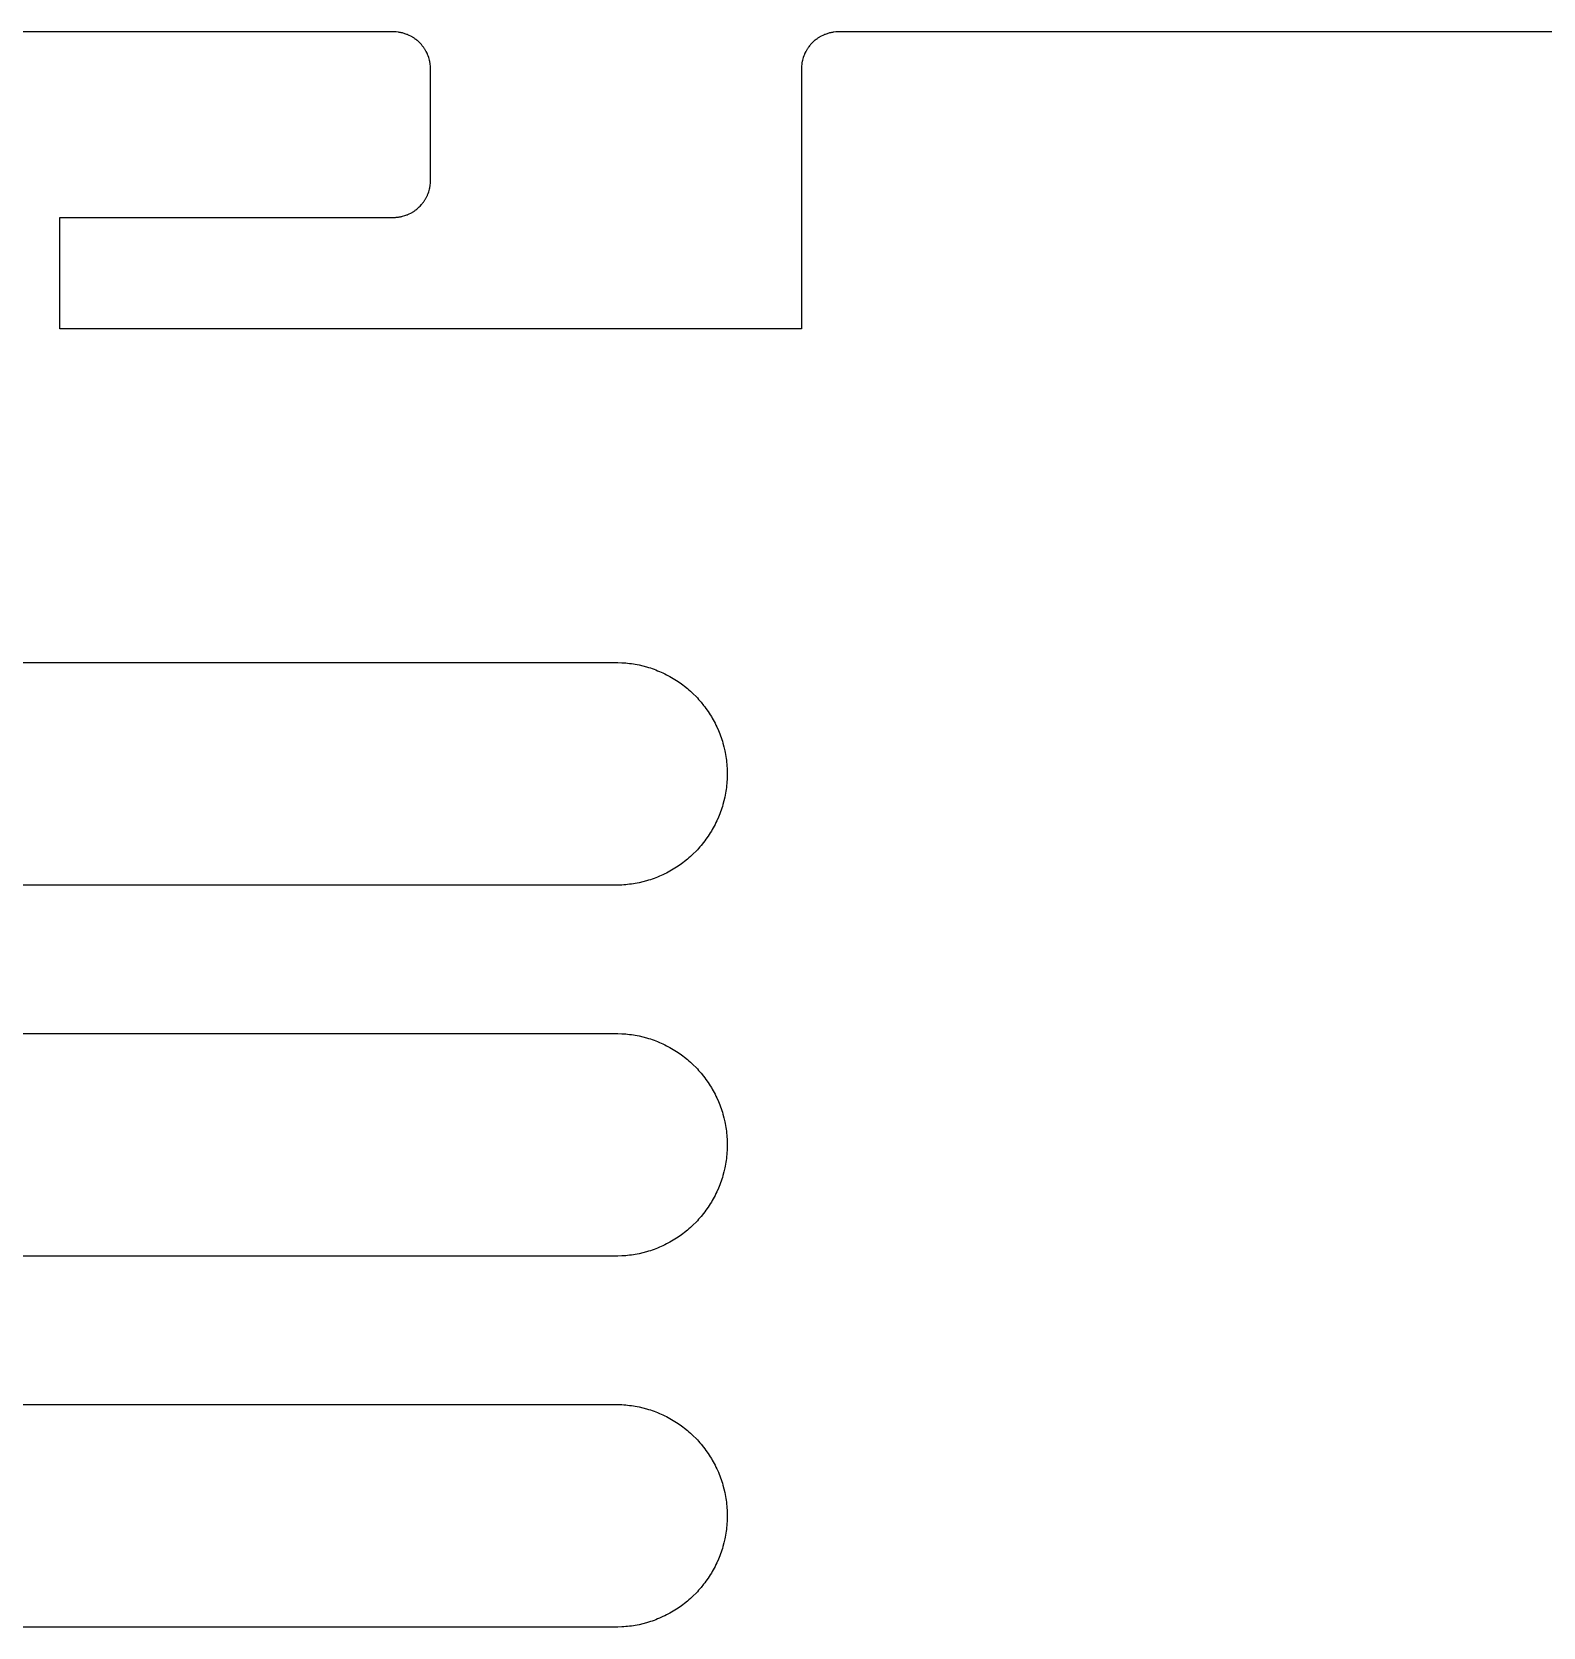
# Model space of a CAD drawing. Header units: metres. Extents: x 0 to 150, y 0 to 100.
# Drawn here: x 34.25 to 75, y 57 to 100 of the extents above; entities that cross this region are included whole.
import ezdxf

# ---------------------------------------------------------------- set-up
doc = ezdxf.new("R2010")
doc.units = ezdxf.units.M

msp = doc.modelspace()

# ---------------------------------------------------------------- linework, layer by layer
for p, q in [((44.0176, 100), (8, 100)), ((44.0352, 99.999), (44.0176, 100)), ((44.0527, 99.999), (44.0352, 99.999)), ((44.0693, 99.998), (44.0527, 99.999)), ((44.1396, 99.9902), (44.0693, 99.998)), ((44.1562, 99.9873), (44.1396, 99.9902)), ((44.1738, 99.9844), (44.1562, 99.9873)), ((44.1904, 99.9814), (44.1738, 99.9844)), ((44.208, 99.9785), (44.1904, 99.9814)), ((44.2246, 99.9746), (44.208, 99.9785)), ((44.2422, 99.9707), (44.2246, 99.9746)), ((44.3086, 99.9512), (44.2422, 99.9707)), ((44.3584, 99.9336), (44.3086, 99.9512)), ((44.375, 99.9268), (44.3584, 99.9336)), ((44.3906, 99.9209), (44.375, 99.9268)), ((44.4062, 99.9131), (44.3906, 99.9209)), ((44.4229, 99.9062), (44.4062, 99.9131)), ((44.4697, 99.8828), (44.4229, 99.9062)), ((44.4844, 99.875), (44.4697, 99.8828)), ((44.5, 99.8662), (44.4844, 99.875)), ((44.5146, 99.8574), (44.5, 99.8662)), ((44.5303, 99.8477), (44.5146, 99.8574)), ((44.5449, 99.8389), (44.5303, 99.8477)), ((44.5596, 99.8291), (44.5449, 99.8389)), ((44.5732, 99.8193), (44.5596, 99.8291)), ((44.5879, 99.8086), (44.5732, 99.8193)), ((44.6016, 99.7988), (44.5879, 99.8086)), ((44.6289, 99.7773), (44.6016, 99.7988)), ((44.6426, 99.7656), (44.6289, 99.7773)), ((44.6562, 99.7549), (44.6426, 99.7656)), ((55.3574, 99.7656), (55.3438, 99.7549)), ((55.3711, 99.7773), (55.3574, 99.7656)), ((55.3984, 99.7988), (55.3711, 99.7773)), ((55.4121, 99.8086), (55.3984, 99.7988)), ((55.4268, 99.8193), (55.4121, 99.8086)), ((55.4404, 99.8291), (55.4268, 99.8193)), ((55.4551, 99.8389), (55.4404, 99.8291)), ((55.4697, 99.8477), (55.4551, 99.8389)), ((55.4854, 99.8574), (55.4697, 99.8477)), ((55.5, 99.8662), (55.4854, 99.8574)), ((55.5156, 99.875), (55.5, 99.8662)), ((55.5303, 99.8828), (55.5156, 99.875)), ((55.5771, 99.9062), (55.5303, 99.8828)), ((55.5938, 99.9131), (55.5771, 99.9062)), ((55.6094, 99.9209), (55.5938, 99.9131)), ((55.625, 99.9268), (55.6094, 99.9209)), ((55.6416, 99.9336), (55.625, 99.9268)), ((55.6914, 99.9512), (55.6416, 99.9336)), ((55.7578, 99.9707), (55.6914, 99.9512)), ((55.7754, 99.9746), (55.7578, 99.9707)), ((55.792, 99.9785), (55.7754, 99.9746)), ((55.8096, 99.9814), (55.792, 99.9785)), ((55.8262, 99.9844), (55.8096, 99.9814)), ((55.8438, 99.9873), (55.8262, 99.9844)), ((55.8604, 99.9902), (55.8438, 99.9873)), ((55.9307, 99.998), (55.8604, 99.9902)), ((55.9473, 99.999), (55.9307, 99.998)), ((55.9648, 99.999), (55.9473, 99.999)), ((55.9824, 100), (55.9648, 99.999)), ((114.018, 100), (55.9824, 100)), ((44.6943, 99.7197), (44.6562, 99.7549)), ((44.7197, 99.6943), (44.6943, 99.7197)), ((44.7549, 99.6562), (44.7197, 99.6943)), ((44.7656, 99.6426), (44.7549, 99.6562)), ((44.7773, 99.6289), (44.7656, 99.6426)), ((44.7988, 99.6016), (44.7773, 99.6289)), ((44.8086, 99.5879), (44.7988, 99.6016)), ((44.8193, 99.5732), (44.8086, 99.5879)), ((44.8291, 99.5596), (44.8193, 99.5732)), ((44.8389, 99.5449), (44.8291, 99.5596)), ((44.8477, 99.5303), (44.8389, 99.5449)), ((44.8574, 99.5146), (44.8477, 99.5303)), ((44.8662, 99.5), (44.8574, 99.5146)), ((44.875, 99.4844), (44.8662, 99.5)), ((44.8828, 99.4697), (44.875, 99.4844)), ((44.9062, 99.4229), (44.8828, 99.4697)), ((44.9131, 99.4062), (44.9062, 99.4229)), ((44.9209, 99.3906), (44.9131, 99.4062)), ((44.9268, 99.375), (44.9209, 99.3906)), ((44.9336, 99.3584), (44.9268, 99.375)), ((44.9512, 99.3086), (44.9336, 99.3584)), ((55.0664, 99.3584), (55.0488, 99.3086)), ((55.0732, 99.375), (55.0664, 99.3584)), ((55.0791, 99.3906), (55.0732, 99.375)), ((55.0869, 99.4062), (55.0791, 99.3906)), ((55.0938, 99.4229), (55.0869, 99.4062)), ((55.1172, 99.4697), (55.0938, 99.4229)), ((55.125, 99.4844), (55.1172, 99.4697)), ((55.1338, 99.5), (55.125, 99.4844)), ((55.1426, 99.5146), (55.1338, 99.5)), ((55.1523, 99.5303), (55.1426, 99.5146)), ((55.1611, 99.5449), (55.1523, 99.5303)), ((55.1709, 99.5596), (55.1611, 99.5449)), ((55.1807, 99.5732), (55.1709, 99.5596)), ((55.1914, 99.5879), (55.1807, 99.5732)), ((55.2012, 99.6016), (55.1914, 99.5879)), ((55.2227, 99.6289), (55.2012, 99.6016)), ((55.2344, 99.6426), (55.2227, 99.6289)), ((55.2451, 99.6562), (55.2344, 99.6426)), ((55.2803, 99.6943), (55.2451, 99.6562)), ((55.3057, 99.7197), (55.2803, 99.6943)), ((55.3438, 99.7549), (55.3057, 99.7197)), ((44.9707, 99.2422), (44.9512, 99.3086)), ((44.9746, 99.2246), (44.9707, 99.2422)), ((44.9785, 99.208), (44.9746, 99.2246)), ((44.9814, 99.1904), (44.9785, 99.208)), ((44.9844, 99.1738), (44.9814, 99.1904)), ((44.9873, 99.1562), (44.9844, 99.1738)), ((44.9902, 99.1396), (44.9873, 99.1562)), ((44.998, 99.0693), (44.9902, 99.1396)), ((44.999, 99.0527), (44.998, 99.0693)), ((44.999, 99.0352), (44.999, 99.0527)), ((45, 99.0176), (44.999, 99.0352)), ((45, 95.9824), (45, 99.0176)), ((55.001, 99.0352), (55, 99.0176)), ((55, 99.0176), (55, 92)), ((55.002, 99.0693), (55.001, 99.0527)), ((55.001, 99.0527), (55.001, 99.0352)), ((55.0098, 99.1396), (55.002, 99.0693)), ((55.0127, 99.1562), (55.0098, 99.1396)), ((55.0156, 99.1738), (55.0127, 99.1562)), ((55.0186, 99.1904), (55.0156, 99.1738)), ((55.0215, 99.208), (55.0186, 99.1904)), ((55.0254, 99.2246), (55.0215, 99.208)), ((55.0293, 99.2422), (55.0254, 99.2246)), ((55.0488, 99.3086), (55.0293, 99.2422)), ((44.9902, 95.8604), (44.998, 95.9307)), ((44.998, 95.9307), (44.999, 95.9473)), ((44.999, 95.9648), (45, 95.9824)), ((44.999, 95.9473), (44.999, 95.9648)), ((44.8389, 95.4551), (44.8477, 95.4697)), ((44.8477, 95.4697), (44.8574, 95.4854)), ((44.8574, 95.4854), (44.8662, 95.5)), ((44.8662, 95.5), (44.875, 95.5156)), ((44.875, 95.5156), (44.8828, 95.5303)), ((44.8828, 95.5303), (44.9062, 95.5771)), ((44.9062, 95.5771), (44.9131, 95.5938)), ((44.9131, 95.5938), (44.9209, 95.6094)), ((44.9209, 95.6094), (44.9268, 95.625)), ((44.9268, 95.625), (44.9336, 95.6416)), ((44.9336, 95.6416), (44.9512, 95.6914)), ((44.9512, 95.6914), (44.9707, 95.7578)), ((44.9707, 95.7578), (44.9746, 95.7754)), ((44.9746, 95.7754), (44.9785, 95.792)), ((44.9785, 95.792), (44.9814, 95.8096)), ((44.9814, 95.8096), (44.9844, 95.8262)), ((44.9844, 95.8262), (44.9873, 95.8438)), ((44.9873, 95.8438), (44.9902, 95.8604)), ((44.2422, 95.0293), (44.3086, 95.0488)), ((44.3086, 95.0488), (44.3584, 95.0664)), ((44.3584, 95.0664), (44.375, 95.0732)), ((44.375, 95.0732), (44.3906, 95.0791)), ((44.3906, 95.0791), (44.4062, 95.0869)), ((44.4062, 95.0869), (44.4229, 95.0938)), ((44.4229, 95.0938), (44.4697, 95.1172)), ((44.4697, 95.1172), (44.4844, 95.125)), ((44.4844, 95.125), (44.5, 95.1338)), ((44.5, 95.1338), (44.5146, 95.1426)), ((44.5146, 95.1426), (44.5303, 95.1523)), ((44.5303, 95.1523), (44.5449, 95.1611)), ((44.5449, 95.1611), (44.5596, 95.1709)), ((44.5596, 95.1709), (44.5732, 95.1807)), ((44.5732, 95.1807), (44.5879, 95.1914)), ((44.5879, 95.1914), (44.6016, 95.2012)), ((44.6016, 95.2012), (44.6289, 95.2227)), ((44.6289, 95.2227), (44.6426, 95.2344)), ((44.6426, 95.2344), (44.6562, 95.2451)), ((44.6562, 95.2451), (44.6943, 95.2803)), ((44.6943, 95.2803), (44.7197, 95.3057)), ((44.7197, 95.3057), (44.7549, 95.3438)), ((44.7549, 95.3438), (44.7656, 95.3574)), ((44.7656, 95.3574), (44.7773, 95.3711)), ((44.7773, 95.3711), (44.7988, 95.3984)), ((44.7988, 95.3984), (44.8086, 95.4121)), ((44.8086, 95.4121), (44.8193, 95.4268)), ((44.8193, 95.4268), (44.8291, 95.4404)), ((44.8291, 95.4404), (44.8389, 95.4551)), ((35, 92), (35, 95)), ((35, 95), (44.0176, 95)), ((44.0176, 95), (44.0352, 95.001)), ((44.0352, 95.001), (44.0527, 95.001)), ((44.0527, 95.001), (44.0693, 95.002)), ((44.0693, 95.002), (44.1396, 95.0098)), ((44.1396, 95.0098), (44.1562, 95.0127)), ((44.1562, 95.0127), (44.1738, 95.0156)), ((44.1738, 95.0156), (44.1904, 95.0186)), ((44.1904, 95.0186), (44.208, 95.0215)), ((44.208, 95.0215), (44.2246, 95.0254)), ((44.2246, 95.0254), (44.2422, 95.0293)), ((55, 92), (35, 92)), ((24.9473, 83), (50.0527, 83)), ((50.0527, 83), (50.1572, 82.9961)), ((50.1572, 82.9961), (50.209, 82.9932)), ((50.209, 82.9932), (50.2617, 82.9883)), ((50.2617, 82.9883), (50.3135, 82.9834)), ((50.3135, 82.9834), (50.3652, 82.9775)), ((50.3652, 82.9775), (50.418, 82.9707)), ((50.418, 82.9707), (50.4697, 82.9629)), ((50.4697, 82.9629), (50.5205, 82.9541)), ((50.5205, 82.9541), (50.5723, 82.9453)), ((50.5723, 82.9453), (50.624, 82.9346)), ((50.624, 82.9346), (50.7256, 82.9111)), ((50.7256, 82.9111), (50.8271, 82.8838)), ((50.8271, 82.8838), (50.877, 82.8691)), ((50.877, 82.8691), (50.9268, 82.8535)), ((50.9268, 82.8535), (50.9766, 82.8369)), ((50.9766, 82.8369), (51.0264, 82.8193)), ((51.0264, 82.8193), (51.0752, 82.8008)), ((51.0752, 82.8008), (51.124, 82.7812)), ((51.124, 82.7812), (51.1719, 82.7617)), ((51.1719, 82.7617), (51.2676, 82.7188)), ((51.2676, 82.7188), (51.3154, 82.6963)), ((51.3154, 82.6963), (51.3623, 82.6729)), ((51.3623, 82.6729), (51.4541, 82.624)), ((51.4541, 82.624), (51.5, 82.5977)), ((51.5, 82.5977), (51.5449, 82.5713)), ((51.5449, 82.5713), (51.5898, 82.5439)), ((51.5898, 82.5439), (51.6777, 82.4873)), ((51.6777, 82.4873), (51.7637, 82.4268)), ((51.7637, 82.4268), (51.8057, 82.3955)), ((51.8057, 82.3955), (51.8467, 82.3643)), ((51.8467, 82.3643), (51.9287, 82.2979)), ((51.9287, 82.2979), (51.9678, 82.2637)), ((51.9678, 82.2637), (52.0078, 82.2295)), ((52.0078, 82.2295), (52.0459, 82.1943)), ((52.0459, 82.1943), (52.084, 82.1582)), ((52.084, 82.1582), (52.1582, 82.084)), ((52.1582, 82.084), (52.1943, 82.0459)), ((52.1943, 82.0459), (52.2295, 82.0078)), ((52.2295, 82.0078), (52.2637, 81.9678)), ((52.2637, 81.9678), (52.2979, 81.9287)), ((52.2979, 81.9287), (52.3643, 81.8467)), ((52.3643, 81.8467), (52.3955, 81.8057)), ((52.3955, 81.8057), (52.4268, 81.7637)), ((52.4268, 81.7637), (52.4873, 81.6777)), ((52.4873, 81.6777), (52.5439, 81.5898)), ((52.5439, 81.5898), (52.5713, 81.5449)), ((52.5713, 81.5449), (52.5977, 81.5)), ((52.5977, 81.5), (52.624, 81.4541)), ((52.624, 81.4541), (52.6729, 81.3623)), ((52.6729, 81.3623), (52.6963, 81.3154)), ((52.6963, 81.3154), (52.7188, 81.2676)), ((52.7188, 81.2676), (52.7617, 81.1719)), ((52.7617, 81.1719), (52.7812, 81.124)), ((52.7812, 81.124), (52.8008, 81.0752)), ((52.8008, 81.0752), (52.8193, 81.0264)), ((52.8193, 81.0264), (52.8369, 80.9766)), ((52.8369, 80.9766), (52.8535, 80.9268)), ((52.8535, 80.9268), (52.8691, 80.877)), ((52.8691, 80.877), (52.8838, 80.8271)), ((52.8838, 80.8271), (52.9111, 80.7256)), ((52.9111, 80.7256), (52.9346, 80.624)), ((52.9346, 80.624), (52.9453, 80.5723)), ((52.9453, 80.5723), (52.9541, 80.5205)), ((52.9541, 80.5205), (52.9629, 80.4697)), ((52.9629, 80.4697), (52.9707, 80.418)), ((52.9707, 80.418), (52.9775, 80.3652)), ((52.9775, 80.3652), (52.9834, 80.3135)), ((52.9834, 80.3135), (52.9883, 80.2617)), ((52.9883, 80.2617), (52.9932, 80.209)), ((52.9932, 80.209), (52.9961, 80.1572)), ((52.9961, 80.1572), (53, 80.0527)), ((53, 80.0527), (53, 79.9473)), ((52.9707, 79.582), (52.9629, 79.5303)), ((52.9775, 79.6348), (52.9707, 79.582)), ((52.9834, 79.6865), (52.9775, 79.6348)), ((52.9883, 79.7383), (52.9834, 79.6865)), ((52.9932, 79.791), (52.9883, 79.7383)), ((52.9961, 79.8428), (52.9932, 79.791)), ((53, 79.9473), (52.9961, 79.8428)), ((52.8691, 79.123), (52.8535, 79.0732)), ((52.8838, 79.1729), (52.8691, 79.123)), ((52.9111, 79.2744), (52.8838, 79.1729)), ((52.9346, 79.376), (52.9111, 79.2744)), ((52.9453, 79.4277), (52.9346, 79.376)), ((52.9541, 79.4795), (52.9453, 79.4277)), ((52.9629, 79.5303), (52.9541, 79.4795)), ((52.7188, 78.7324), (52.6963, 78.6846)), ((52.7617, 78.8281), (52.7188, 78.7324)), ((52.7812, 78.876), (52.7617, 78.8281)), ((52.8008, 78.9248), (52.7812, 78.876)), ((52.8193, 78.9736), (52.8008, 78.9248)), ((52.8369, 79.0234), (52.8193, 78.9736)), ((52.8535, 79.0732), (52.8369, 79.0234)), ((52.4873, 78.3223), (52.4268, 78.2363)), ((52.5439, 78.4102), (52.4873, 78.3223)), ((52.5713, 78.4551), (52.5439, 78.4102)), ((52.5977, 78.5), (52.5713, 78.4551)), ((52.624, 78.5459), (52.5977, 78.5)), ((52.6729, 78.6377), (52.624, 78.5459)), ((52.6963, 78.6846), (52.6729, 78.6377)), ((52.084, 77.8418), (52.0459, 77.8057)), ((52.1582, 77.916), (52.084, 77.8418)), ((52.1943, 77.9541), (52.1582, 77.916)), ((52.2295, 77.9922), (52.1943, 77.9541)), ((52.2637, 78.0322), (52.2295, 77.9922)), ((52.2979, 78.0713), (52.2637, 78.0322)), ((52.3643, 78.1533), (52.2979, 78.0713)), ((52.3955, 78.1943), (52.3643, 78.1533)), ((52.4268, 78.2363), (52.3955, 78.1943)), ((51.5, 77.4023), (51.4541, 77.376)), ((51.5449, 77.4287), (51.5, 77.4023)), ((51.5898, 77.4561), (51.5449, 77.4287)), ((51.6777, 77.5127), (51.5898, 77.4561)), ((51.7637, 77.5732), (51.6777, 77.5127)), ((51.8057, 77.6045), (51.7637, 77.5732)), ((51.8467, 77.6357), (51.8057, 77.6045)), ((51.9287, 77.7021), (51.8467, 77.6357)), ((51.9678, 77.7363), (51.9287, 77.7021)), ((52.0078, 77.7705), (51.9678, 77.7363)), ((52.0459, 77.8057), (52.0078, 77.7705)), ((50.0527, 77), (24.9473, 77)), ((50.1572, 77.0039), (50.0527, 77)), ((50.209, 77.0068), (50.1572, 77.0039)), ((50.2617, 77.0117), (50.209, 77.0068)), ((50.3135, 77.0166), (50.2617, 77.0117)), ((50.3652, 77.0225), (50.3135, 77.0166)), ((50.418, 77.0293), (50.3652, 77.0225)), ((50.4697, 77.0371), (50.418, 77.0293)), ((50.5205, 77.0459), (50.4697, 77.0371)), ((50.5723, 77.0547), (50.5205, 77.0459)), ((50.624, 77.0654), (50.5723, 77.0547)), ((50.7256, 77.0889), (50.624, 77.0654)), ((50.8271, 77.1162), (50.7256, 77.0889)), ((50.877, 77.1309), (50.8271, 77.1162)), ((50.9268, 77.1465), (50.877, 77.1309)), ((50.9766, 77.1631), (50.9268, 77.1465)), ((51.0264, 77.1807), (50.9766, 77.1631)), ((51.0752, 77.1992), (51.0264, 77.1807)), ((51.124, 77.2188), (51.0752, 77.1992)), ((51.1719, 77.2383), (51.124, 77.2188)), ((51.2676, 77.2812), (51.1719, 77.2383)), ((51.3154, 77.3037), (51.2676, 77.2812)), ((51.3623, 77.3271), (51.3154, 77.3037)), ((51.4541, 77.376), (51.3623, 77.3271)), ((24.9473, 73), (50.0527, 73)), ((50.0527, 73), (50.1572, 72.9961)), ((50.1572, 72.9961), (50.209, 72.9932)), ((50.209, 72.9932), (50.2617, 72.9883)), ((50.2617, 72.9883), (50.3135, 72.9834)), ((50.3135, 72.9834), (50.3652, 72.9775)), ((50.3652, 72.9775), (50.418, 72.9707)), ((50.418, 72.9707), (50.4697, 72.9629)), ((50.4697, 72.9629), (50.5205, 72.9541)), ((50.5205, 72.9541), (50.5723, 72.9453)), ((50.5723, 72.9453), (50.624, 72.9346)), ((50.624, 72.9346), (50.7256, 72.9111)), ((50.7256, 72.9111), (50.8271, 72.8838)), ((50.8271, 72.8838), (50.877, 72.8691)), ((50.877, 72.8691), (50.9268, 72.8535)), ((50.9268, 72.8535), (50.9766, 72.8369)), ((50.9766, 72.8369), (51.0264, 72.8193)), ((51.0264, 72.8193), (51.0752, 72.8008)), ((51.0752, 72.8008), (51.124, 72.7812)), ((51.124, 72.7812), (51.1719, 72.7617)), ((51.1719, 72.7617), (51.2676, 72.7188)), ((51.2676, 72.7188), (51.3154, 72.6963)), ((51.3154, 72.6963), (51.3623, 72.6729)), ((51.3623, 72.6729), (51.4541, 72.624)), ((51.4541, 72.624), (51.5, 72.5977)), ((51.5, 72.5977), (51.5449, 72.5713)), ((51.5449, 72.5713), (51.5898, 72.5439)), ((51.5898, 72.5439), (51.6777, 72.4873)), ((51.6777, 72.4873), (51.7637, 72.4268)), ((51.7637, 72.4268), (51.8057, 72.3955)), ((51.8057, 72.3955), (51.8467, 72.3643)), ((51.8467, 72.3643), (51.9287, 72.2979)), ((51.9287, 72.2979), (51.9678, 72.2637)), ((51.9678, 72.2637), (52.0078, 72.2295)), ((52.0078, 72.2295), (52.0459, 72.1943)), ((52.0459, 72.1943), (52.084, 72.1582)), ((52.084, 72.1582), (52.1582, 72.084)), ((52.1582, 72.084), (52.1943, 72.0459)), ((52.1943, 72.0459), (52.2295, 72.0078)), ((52.2295, 72.0078), (52.2637, 71.9678)), ((52.2637, 71.9678), (52.2979, 71.9287)), ((52.2979, 71.9287), (52.3643, 71.8467)), ((52.3643, 71.8467), (52.3955, 71.8057)), ((52.3955, 71.8057), (52.4268, 71.7637)), ((52.4268, 71.7637), (52.4873, 71.6777)), ((52.4873, 71.6777), (52.5439, 71.5898)), ((52.5439, 71.5898), (52.5713, 71.5449)), ((52.5713, 71.5449), (52.5977, 71.5)), ((52.5977, 71.5), (52.624, 71.4541)), ((52.624, 71.4541), (52.6729, 71.3623)), ((52.6729, 71.3623), (52.6963, 71.3154)), ((52.6963, 71.3154), (52.7188, 71.2676)), ((52.7188, 71.2676), (52.7617, 71.1719)), ((52.7617, 71.1719), (52.7812, 71.124)), ((52.7812, 71.124), (52.8008, 71.0752)), ((52.8008, 71.0752), (52.8193, 71.0264)), ((52.8193, 71.0264), (52.8369, 70.9766)), ((52.8369, 70.9766), (52.8535, 70.9268)), ((52.8535, 70.9268), (52.8691, 70.877)), ((52.8691, 70.877), (52.8838, 70.8271)), ((52.8838, 70.8271), (52.9111, 70.7256)), ((52.9111, 70.7256), (52.9346, 70.624)), ((52.9346, 70.624), (52.9453, 70.5723)), ((52.9453, 70.5723), (52.9541, 70.5205)), ((52.9541, 70.5205), (52.9629, 70.4697)), ((52.9629, 70.4697), (52.9707, 70.418)), ((52.9707, 70.418), (52.9775, 70.3652)), ((52.9775, 70.3652), (52.9834, 70.3135)), ((52.9834, 70.3135), (52.9883, 70.2617)), ((52.9883, 70.2617), (52.9932, 70.209)), ((52.9932, 70.209), (52.9961, 70.1572)), ((52.9961, 70.1572), (53, 70.0527)), ((52.9834, 69.6865), (52.9775, 69.6348)), ((52.9883, 69.7383), (52.9834, 69.6865)), ((52.9932, 69.791), (52.9883, 69.7383)), ((52.9961, 69.8428), (52.9932, 69.791)), ((53, 69.9473), (52.9961, 69.8428)), ((53, 70.0527), (53, 69.9473)), ((52.9111, 69.2744), (52.8838, 69.1729)), ((52.9346, 69.376), (52.9111, 69.2744)), ((52.9453, 69.4277), (52.9346, 69.376)), ((52.9541, 69.4795), (52.9453, 69.4277)), ((52.9629, 69.5303), (52.9541, 69.4795)), ((52.9707, 69.582), (52.9629, 69.5303)), ((52.9775, 69.6348), (52.9707, 69.582)), ((52.7617, 68.8281), (52.7188, 68.7324)), ((52.7812, 68.876), (52.7617, 68.8281)), ((52.8008, 68.9248), (52.7812, 68.876)), ((52.8193, 68.9736), (52.8008, 68.9248)), ((52.8369, 69.0234), (52.8193, 68.9736)), ((52.8535, 69.0732), (52.8369, 69.0234)), ((52.8691, 69.123), (52.8535, 69.0732)), ((52.8838, 69.1729), (52.8691, 69.123)), ((52.5439, 68.4102), (52.4873, 68.3223)), ((52.5713, 68.4551), (52.5439, 68.4102)), ((52.5977, 68.5), (52.5713, 68.4551)), ((52.624, 68.5459), (52.5977, 68.5)), ((52.6729, 68.6377), (52.624, 68.5459)), ((52.6963, 68.6846), (52.6729, 68.6377)), ((52.7188, 68.7324), (52.6963, 68.6846)), ((52.1943, 67.9541), (52.1582, 67.916)), ((52.2295, 67.9922), (52.1943, 67.9541)), ((52.2637, 68.0322), (52.2295, 67.9922)), ((52.2979, 68.0713), (52.2637, 68.0322)), ((52.3643, 68.1533), (52.2979, 68.0713)), ((52.3955, 68.1943), (52.3643, 68.1533)), ((52.4268, 68.2363), (52.3955, 68.1943)), ((52.4873, 68.3223), (52.4268, 68.2363)), ((51.6777, 67.5127), (51.5898, 67.4561)), ((51.7637, 67.5732), (51.6777, 67.5127)), ((51.8057, 67.6045), (51.7637, 67.5732)), ((51.8467, 67.6357), (51.8057, 67.6045)), ((51.9287, 67.7021), (51.8467, 67.6357)), ((51.9678, 67.7363), (51.9287, 67.7021)), ((52.0078, 67.7705), (51.9678, 67.7363)), ((52.0459, 67.8057), (52.0078, 67.7705)), ((52.084, 67.8418), (52.0459, 67.8057)), ((52.1582, 67.916), (52.084, 67.8418)), ((50.7256, 67.0889), (50.624, 67.0654)), ((50.8271, 67.1162), (50.7256, 67.0889)), ((50.877, 67.1309), (50.8271, 67.1162)), ((50.9268, 67.1465), (50.877, 67.1309)), ((50.9766, 67.1631), (50.9268, 67.1465)), ((51.0264, 67.1807), (50.9766, 67.1631)), ((51.0752, 67.1992), (51.0264, 67.1807)), ((51.124, 67.2188), (51.0752, 67.1992)), ((51.1719, 67.2383), (51.124, 67.2188)), ((51.2676, 67.2812), (51.1719, 67.2383)), ((51.3154, 67.3037), (51.2676, 67.2812)), ((51.3623, 67.3271), (51.3154, 67.3037)), ((51.4541, 67.376), (51.3623, 67.3271)), ((51.5, 67.4023), (51.4541, 67.376)), ((51.5449, 67.4287), (51.5, 67.4023)), ((51.5898, 67.4561), (51.5449, 67.4287)), ((50.0527, 67), (24.9473, 67)), ((50.1572, 67.0039), (50.0527, 67)), ((50.209, 67.0068), (50.1572, 67.0039)), ((50.2617, 67.0117), (50.209, 67.0068)), ((50.3135, 67.0166), (50.2617, 67.0117)), ((50.3652, 67.0225), (50.3135, 67.0166)), ((50.418, 67.0293), (50.3652, 67.0225)), ((50.4697, 67.0371), (50.418, 67.0293)), ((50.5205, 67.0459), (50.4697, 67.0371)), ((50.5723, 67.0547), (50.5205, 67.0459)), ((50.624, 67.0654), (50.5723, 67.0547)), ((24.9473, 63), (50.0527, 63)), ((50.0527, 63), (50.1572, 62.9961)), ((50.1572, 62.9961), (50.209, 62.9932)), ((50.209, 62.9932), (50.2617, 62.9883)), ((50.2617, 62.9883), (50.3135, 62.9834)), ((50.3135, 62.9834), (50.3652, 62.9775)), ((50.3652, 62.9775), (50.418, 62.9707)), ((50.418, 62.9707), (50.4697, 62.9629)), ((50.4697, 62.9629), (50.5205, 62.9541)), ((50.5205, 62.9541), (50.5723, 62.9453)), ((50.5723, 62.9453), (50.624, 62.9346)), ((50.624, 62.9346), (50.7256, 62.9111)), ((50.7256, 62.9111), (50.8271, 62.8838)), ((50.8271, 62.8838), (50.877, 62.8691)), ((50.877, 62.8691), (50.9268, 62.8535)), ((50.9268, 62.8535), (50.9766, 62.8369)), ((50.9766, 62.8369), (51.0264, 62.8193)), ((51.0264, 62.8193), (51.0752, 62.8008)), ((51.0752, 62.8008), (51.124, 62.7812)), ((51.124, 62.7812), (51.1719, 62.7617)), ((51.1719, 62.7617), (51.2676, 62.7188)), ((51.2676, 62.7188), (51.3154, 62.6963)), ((51.3154, 62.6963), (51.3623, 62.6729)), ((51.3623, 62.6729), (51.4541, 62.624)), ((51.4541, 62.624), (51.5, 62.5977)), ((51.5, 62.5977), (51.5449, 62.5713)), ((51.5449, 62.5713), (51.5898, 62.5439)), ((51.5898, 62.5439), (51.6777, 62.4873)), ((51.6777, 62.4873), (51.7637, 62.4268)), ((51.7637, 62.4268), (51.8057, 62.3955)), ((51.8057, 62.3955), (51.8467, 62.3643)), ((51.8467, 62.3643), (51.9287, 62.2979)), ((51.9287, 62.2979), (51.9678, 62.2637)), ((51.9678, 62.2637), (52.0078, 62.2295)), ((52.0078, 62.2295), (52.0459, 62.1943)), ((52.0459, 62.1943), (52.084, 62.1582)), ((52.084, 62.1582), (52.1582, 62.084)), ((52.1582, 62.084), (52.1943, 62.0459)), ((52.1943, 62.0459), (52.2295, 62.0078)), ((52.2295, 62.0078), (52.2637, 61.9678)), ((52.2637, 61.9678), (52.2979, 61.9287)), ((52.2979, 61.9287), (52.3643, 61.8467)), ((52.3643, 61.8467), (52.3955, 61.8057)), ((52.3955, 61.8057), (52.4268, 61.7637)), ((52.4268, 61.7637), (52.4873, 61.6777)), ((52.4873, 61.6777), (52.5439, 61.5898)), ((52.5439, 61.5898), (52.5713, 61.5449)), ((52.5713, 61.5449), (52.5977, 61.5)), ((52.5977, 61.5), (52.624, 61.4541)), ((52.624, 61.4541), (52.6729, 61.3623)), ((52.6729, 61.3623), (52.6963, 61.3154)), ((52.6963, 61.3154), (52.7188, 61.2676)), ((52.7188, 61.2676), (52.7617, 61.1719)), ((52.7617, 61.1719), (52.7812, 61.124)), ((52.7812, 61.124), (52.8008, 61.0752)), ((52.8008, 61.0752), (52.8193, 61.0264)), ((52.8193, 61.0264), (52.8369, 60.9766)), ((52.8369, 60.9766), (52.8535, 60.9268)), ((52.8535, 60.9268), (52.8691, 60.877)), ((52.8691, 60.877), (52.8838, 60.8271)), ((52.8838, 60.8271), (52.9111, 60.7256)), ((52.9111, 60.7256), (52.9346, 60.624)), ((52.9346, 60.624), (52.9453, 60.5723)), ((52.9453, 60.5723), (52.9541, 60.5205)), ((52.9541, 60.5205), (52.9629, 60.4697)), ((52.9629, 60.4697), (52.9707, 60.418)), ((52.9707, 60.418), (52.9775, 60.3652)), ((52.9775, 60.3652), (52.9834, 60.3135)), ((52.9834, 60.3135), (52.9883, 60.2617)), ((52.9883, 60.2617), (52.9932, 60.209)), ((52.9932, 60.209), (52.9961, 60.1572)), ((52.9932, 59.791), (52.9883, 59.7383)), ((52.9961, 59.8428), (52.9932, 59.791)), ((52.9961, 60.1572), (53, 60.0527)), ((53, 59.9473), (52.9961, 59.8428)), ((53, 60.0527), (53, 59.9473)), ((52.9346, 59.376), (52.9111, 59.2744)), ((52.9453, 59.4277), (52.9346, 59.376)), ((52.9541, 59.4795), (52.9453, 59.4277)), ((52.9629, 59.5303), (52.9541, 59.4795)), ((52.9707, 59.582), (52.9629, 59.5303)), ((52.9775, 59.6348), (52.9707, 59.582)), ((52.9834, 59.6865), (52.9775, 59.6348)), ((52.9883, 59.7383), (52.9834, 59.6865)), ((52.8008, 58.9248), (52.7812, 58.876)), ((52.8193, 58.9736), (52.8008, 58.9248)), ((52.8369, 59.0234), (52.8193, 58.9736)), ((52.8535, 59.0732), (52.8369, 59.0234)), ((52.8691, 59.123), (52.8535, 59.0732)), ((52.8838, 59.1729), (52.8691, 59.123)), ((52.9111, 59.2744), (52.8838, 59.1729)), ((52.5977, 58.5), (52.5713, 58.4551)), ((52.624, 58.5459), (52.5977, 58.5)), ((52.6729, 58.6377), (52.624, 58.5459)), ((52.6963, 58.6846), (52.6729, 58.6377)), ((52.7188, 58.7324), (52.6963, 58.6846)), ((52.7617, 58.8281), (52.7188, 58.7324)), ((52.7812, 58.876), (52.7617, 58.8281)), ((52.2979, 58.0713), (52.2637, 58.0322)), ((52.3643, 58.1533), (52.2979, 58.0713)), ((52.3955, 58.1943), (52.3643, 58.1533)), ((52.4268, 58.2363), (52.3955, 58.1943)), ((52.4873, 58.3223), (52.4268, 58.2363)), ((52.5439, 58.4102), (52.4873, 58.3223)), ((52.5713, 58.4551), (52.5439, 58.4102)), ((51.8467, 57.6357), (51.8057, 57.6045)), ((51.9287, 57.7021), (51.8467, 57.6357)), ((51.9678, 57.7363), (51.9287, 57.7021)), ((52.0078, 57.7705), (51.9678, 57.7363)), ((52.0459, 57.8057), (52.0078, 57.7705)), ((52.084, 57.8418), (52.0459, 57.8057)), ((52.1582, 57.916), (52.084, 57.8418)), ((52.1943, 57.9541), (52.1582, 57.916)), ((52.2295, 57.9922), (52.1943, 57.9541)), ((52.2637, 58.0322), (52.2295, 57.9922)), ((51.0752, 57.1992), (51.0264, 57.1807)), ((51.124, 57.2188), (51.0752, 57.1992)), ((51.1719, 57.2383), (51.124, 57.2188)), ((51.2676, 57.2812), (51.1719, 57.2383)), ((51.3154, 57.3037), (51.2676, 57.2812)), ((51.3623, 57.3271), (51.3154, 57.3037)), ((51.4541, 57.376), (51.3623, 57.3271)), ((51.5, 57.4023), (51.4541, 57.376)), ((51.5449, 57.4287), (51.5, 57.4023)), ((51.5898, 57.4561), (51.5449, 57.4287)), ((51.6777, 57.5127), (51.5898, 57.4561)), ((51.7637, 57.5732), (51.6777, 57.5127)), ((51.8057, 57.6045), (51.7637, 57.5732)), ((50.0527, 57), (24.9473, 57)), ((50.1572, 57.0039), (50.0527, 57)), ((50.209, 57.0068), (50.1572, 57.0039)), ((50.2617, 57.0117), (50.209, 57.0068)), ((50.3135, 57.0166), (50.2617, 57.0117)), ((50.3652, 57.0225), (50.3135, 57.0166)), ((50.418, 57.0293), (50.3652, 57.0225)), ((50.4697, 57.0371), (50.418, 57.0293)), ((50.5205, 57.0459), (50.4697, 57.0371)), ((50.5723, 57.0547), (50.5205, 57.0459)), ((50.624, 57.0654), (50.5723, 57.0547)), ((50.7256, 57.0889), (50.624, 57.0654)), ((50.8271, 57.1162), (50.7256, 57.0889)), ((50.877, 57.1309), (50.8271, 57.1162)), ((50.9268, 57.1465), (50.877, 57.1309)), ((50.9766, 57.1631), (50.9268, 57.1465)), ((51.0264, 57.1807), (50.9766, 57.1631))]:
    msp.add_line(p, q)

doc.saveas('drawing.dxf')
